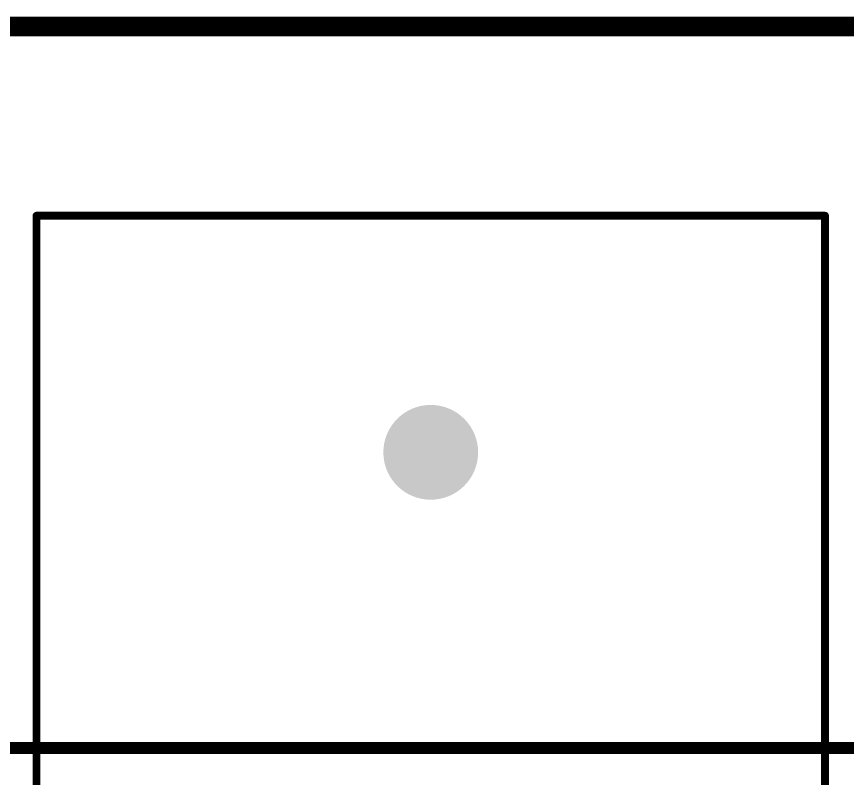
# Model space of a CAD drawing. Header units: inches. Extents: x 0 to 220, y -79 to 15.
# Drawn here: x 99.6 to 120.67, y -50.77 to -31.45 of the extents above; entities that cross this region are included whole.
import ezdxf

# ---------------------------------------------------------------- set-up
doc = ezdxf.new("R2010")
doc.units = ezdxf.units.IN
for name, color, linetype in [('Bottom Layer- Bottom', 5, 'Continuous'), ('Bottom Solder- Bot Mask', 6, 'Continuous'), ('Mechanical 1- Top Assy', 6, 'Continuous'), ('Mechanical 13', 56, 'Continuous'), ('Multi-Layer', 9, 'Continuous'), ('Top Layer- Top', 1, 'Continuous'), ('Top Solder- Top Mask', 216, 'Continuous')]:
    doc.layers.add(name, color=color, linetype=linetype)

# ---------------------------------------------------------------- blocks, each defined once
blk = doc.blocks.new('____________735312_010_59')
at = {"layer": 'Bottom Layer- Bottom'}
h = blk.add_hatch(color=7, dxfattribs=at)
edge = h.paths.add_edge_path()
edge.add_arc((36, 10), 1.1, 0, 360)
at = {"layer": 'Bottom Solder- Bot Mask'}
h = blk.add_hatch(color=7, dxfattribs=at)
edge = h.paths.add_edge_path()
edge.add_arc((36, 10), 1.202, 0, 360)
at = {"layer": 'Multi-Layer'}
h = blk.add_hatch(color=9, dxfattribs=at)
edge = h.paths.add_edge_path()
edge.add_arc((36, 10), 1.1, 0, 360)
at = {"layer": 'Top Layer- Top'}
h = blk.add_hatch(color=7, dxfattribs=at)
edge = h.paths.add_edge_path()
edge.add_arc((36, 10), 1.1, 0, 360)
at = {"layer": 'Top Solder- Top Mask'}
h = blk.add_hatch(color=7, dxfattribs=at)
edge = h.paths.add_edge_path()
edge.add_arc((36, 10), 1.202, 0, 360)
at = {"layer": 'Mechanical 1- Top Assy'}
for points in [[(0, 20, 0.2, 0.2, 0), (42, 20, 0.2, 0.2, 0)], [(42, 20, 0.2, 0.2, 0), (42, 0, 0.2, 0.2, 0)], [(0, 0, 0.2, 0.2, 0), (42, 0, 0.2, 0.2, 0)]]:
    blk.add_lwpolyline(points, format="xyseb", dxfattribs=at)
for points in [[(41.95, 20, 0.1, 0.1, 1), (42.05, 20, 0.1, 0.1, 1)], [(41.95, 20, 0.1, 0.1, 1), (42.05, 20, 0.1, 0.1, 1)], [(41.95, 0, 0.1, 0.1, 1), (42.05, 0, 0.1, 0.1, 1)], [(41.95, 0, 0.1, 0.1, 1), (42.05, 0, 0.1, 0.1, 1)]]:
    blk.add_lwpolyline(points, format="xyseb", close=True, dxfattribs=at)

msp = doc.modelspace()

# ---------------------------------------------------------------- linework, layer by layer
at = {"layer": 'Bottom Layer- Bottom'}
msp.add_lwpolyline([(86.69, -31.7, 0.5, 0.5, 0), (128.7, -31.7, 0.5, 0.5, 0)], format="xyseb", dxfattribs=at)
at = {"layer": 'Mechanical 1- Top Assy'}
msp.add_lwpolyline([(0, -50, 0.2, 0.2, 0), (220, -50, 0.2, 0.2, 0)], format="xyseb", dxfattribs=at)
at = {"layer": 'Mechanical 13'}
msp.add_lwpolyline([(0, -50, 0.3, 0.3, 0), (220, -50, 0.3, 0.3, 0)], format="xyseb", dxfattribs=at)

# ---------------------------------------------------------------- block references
at = {"rotation": 90}
msp.add_blockref('____________735312_010_59', (120.102, -78.5), dxfattribs=at)

doc.saveas('drawing.dxf')
